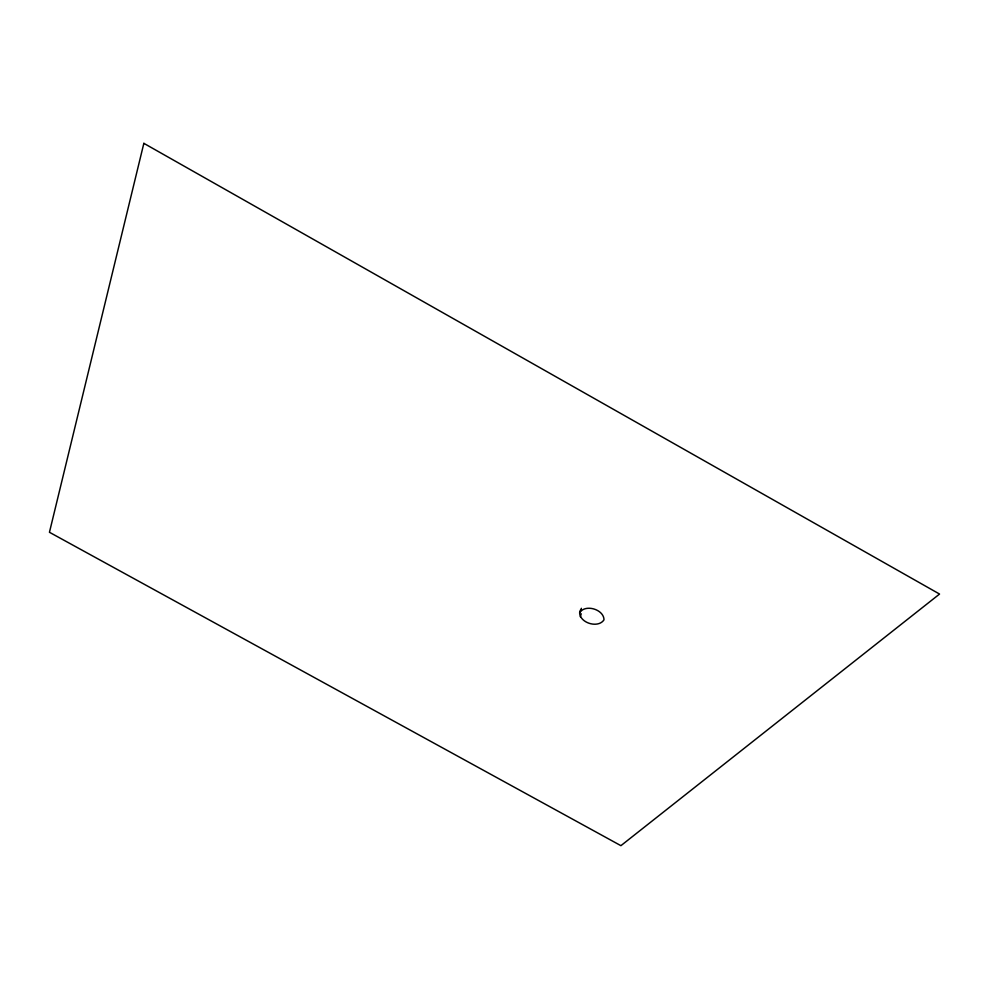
<?xml version="1.0" encoding="UTF-8"?>
<svg xmlns="http://www.w3.org/2000/svg" width="989" height="989" viewBox="0 0 989 989"><rect width="100%" height="100%" fill="white"/><g stroke="black" fill="none" stroke-linecap="round" stroke-linejoin="round"><path stroke-width="1.48" d="M579.628 612.747C579.875 623.119 598.333 628.633 603.995 619.819C603.958 609.36 585.167 603.747 579.628 612.747L580.444 610.028M580.531 611.029L581.347 608.309M580.333 616.74L581.223 613.786M143.85 143.331L49.45 532.28L620.907 845.669L939.55 594.055L143.85 143.331"/></g></svg>
